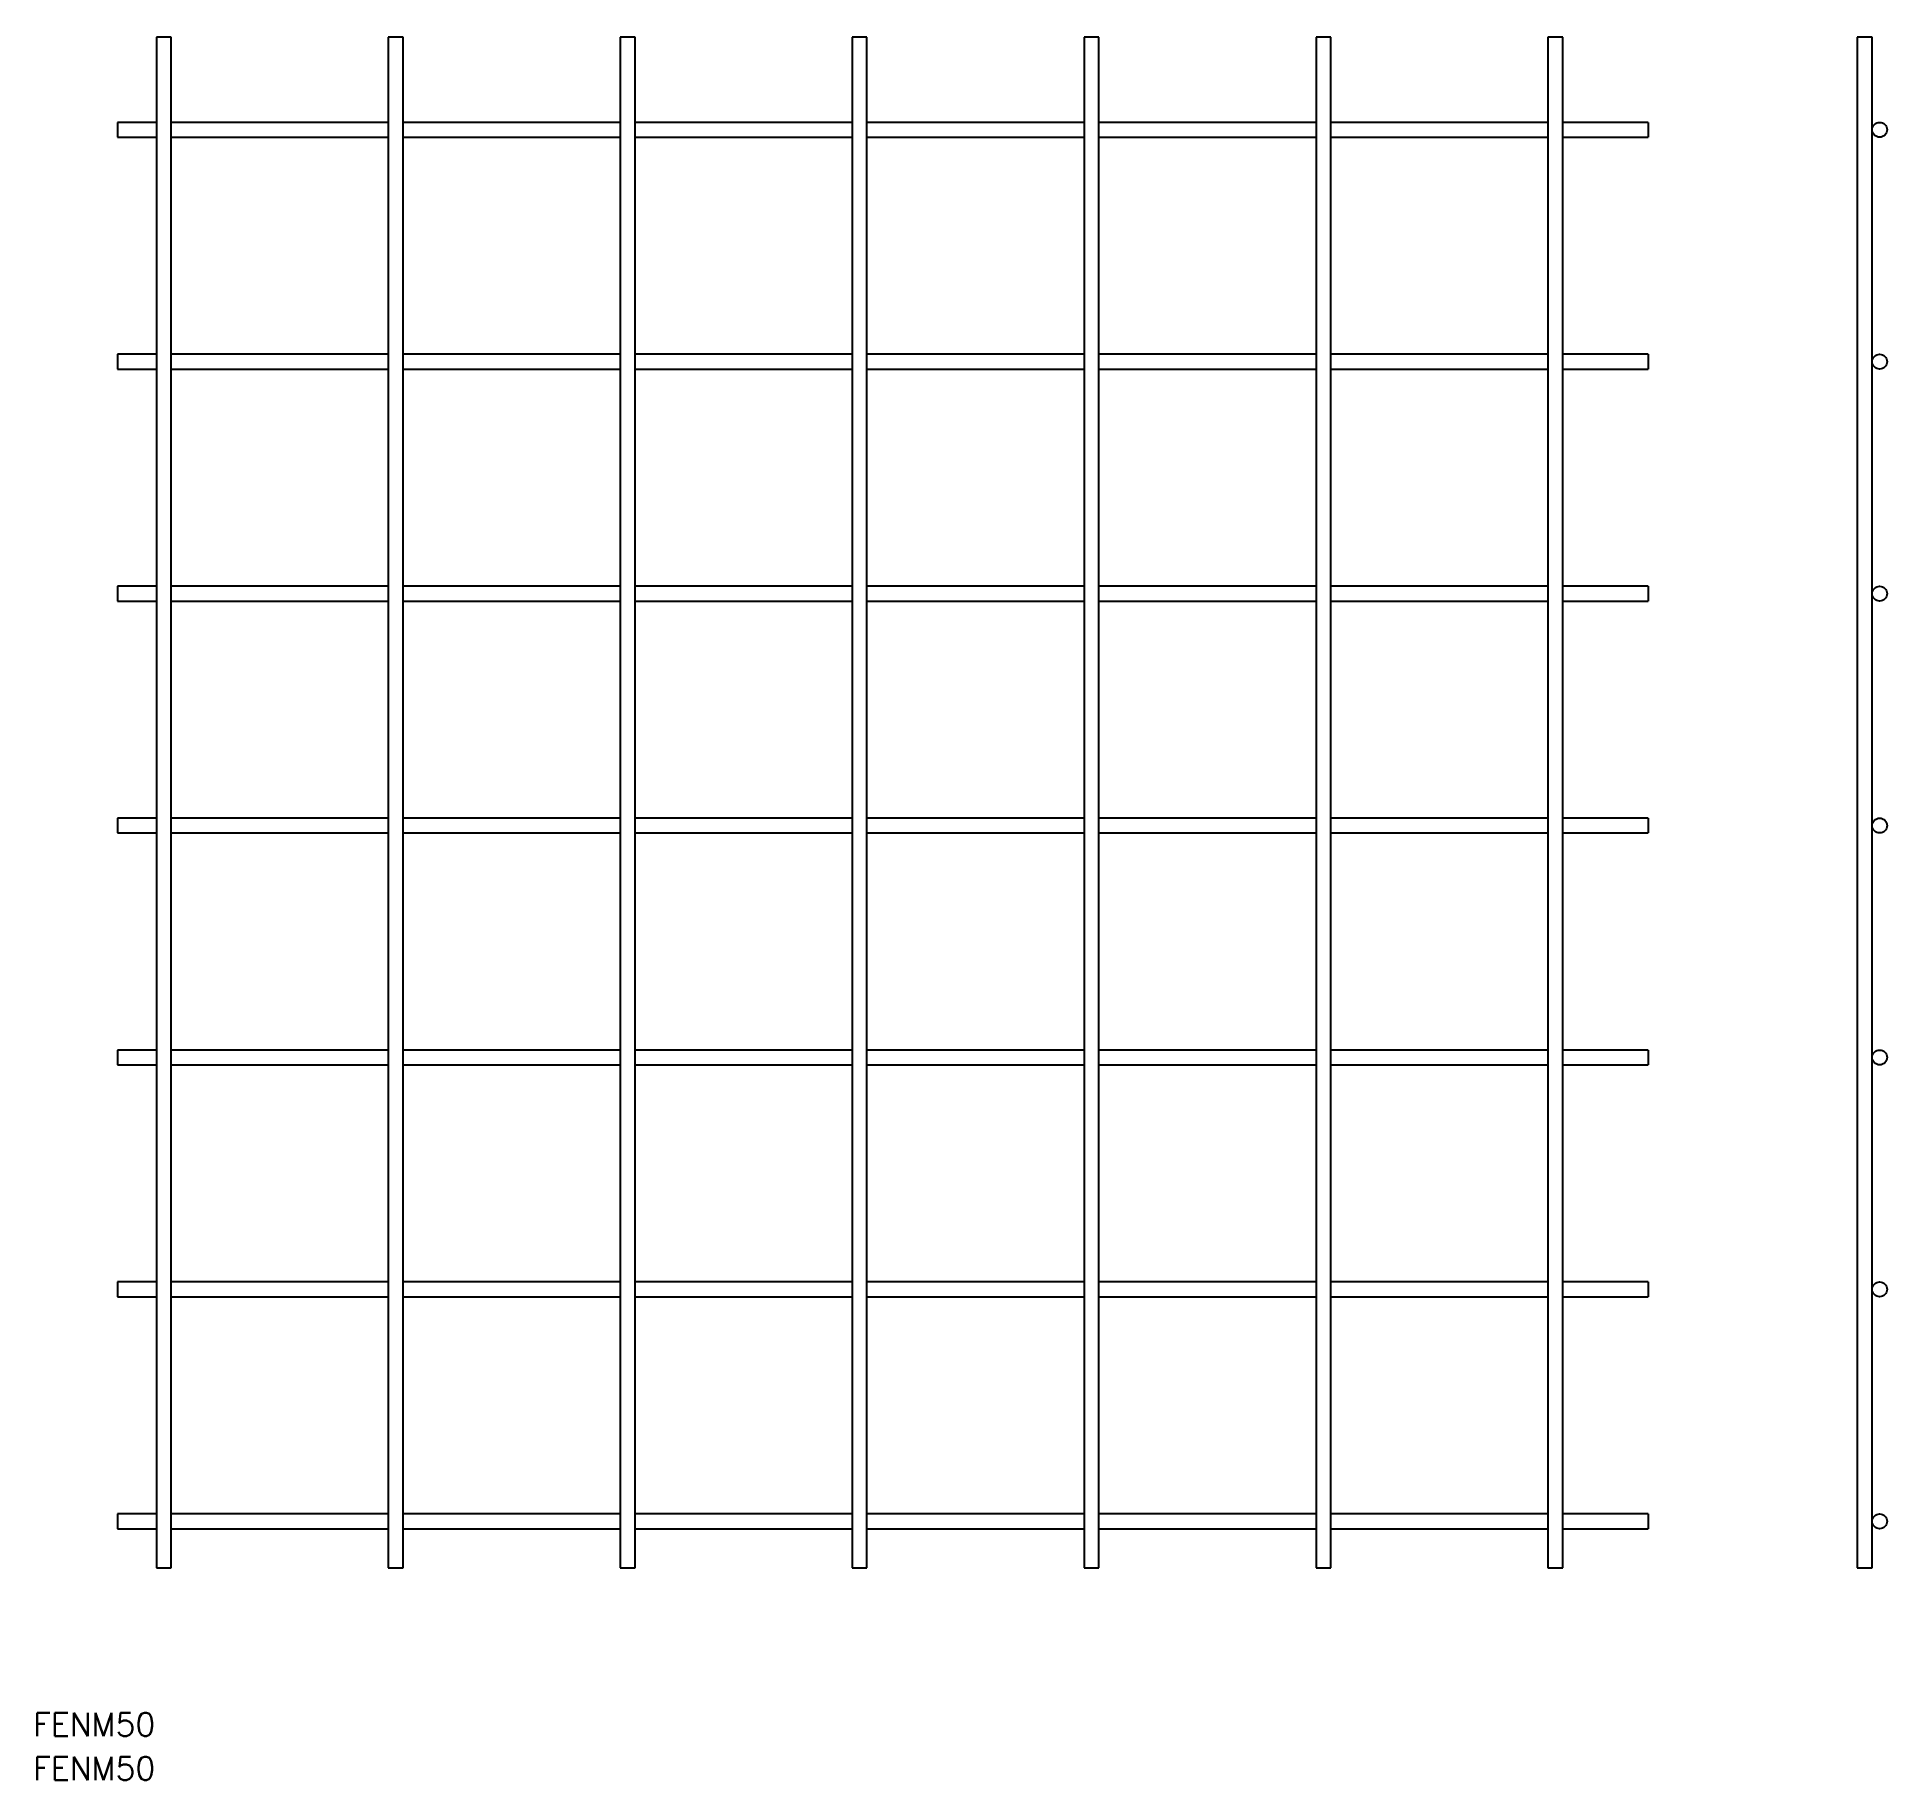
# Model space of a CAD drawing. Extents: x 4 to 403, y 5 to 380.
import ezdxf

# ---------------------------------------------------------------- set-up
doc = ezdxf.new("R2010")
doc.units = 0
doc.layers.get('0').update_dxf_attribs({"linetype": 'CONTINUOUS'})
doc.styles.get("Standard").update_dxf_attribs({"font": 'txt.shx', "bigfont": 'extfont2.shx'})

msp = doc.modelspace()

# ---------------------------------------------------------------- linework, layer by layer
at = {"color": 7, "linetype": 'CONTINUOUS'}
for p, q in [((33.13, 380.31), (29.93, 380.31)), ((29.93, 380.31), (29.93, 50.31)), ((33.13, 50.31), (33.13, 380.31)), ((83.13, 380.31), (79.93, 380.31)), ((79.93, 380.31), (79.93, 50.31)), ((83.13, 50.31), (83.13, 380.31)), ((133.13, 380.31), (129.93, 380.31)), ((129.93, 380.31), (129.93, 50.31)), ((133.13, 50.31), (133.13, 380.31)), ((183.13, 380.31), (179.93, 380.31)), ((179.93, 380.31), (179.93, 50.31)), ((183.13, 50.31), (183.13, 380.31)), ((233.13, 380.31), (229.93, 380.31)), ((229.93, 380.31), (229.93, 50.31)), ((233.13, 50.31), (233.13, 380.31)), ((283.13, 380.31), (279.93, 380.31)), ((279.93, 380.31), (279.93, 50.31)), ((283.13, 50.31), (283.13, 380.31)), ((333.13, 380.31), (329.93, 380.31)), ((329.93, 380.31), (329.93, 50.31)), ((333.13, 50.31), (333.13, 380.31)), ((399.82, 380.31), (396.62, 380.31)), ((396.62, 380.31), (396.62, 50.31)), ((399.82, 50.31), (399.82, 380.31)), ((29.93, 361.91), (21.53, 361.91)), ((21.53, 361.91), (21.53, 358.71)), ((79.93, 361.91), (33.13, 361.91)), ((129.93, 361.91), (83.13, 361.91)), ((179.93, 361.91), (133.13, 361.91)), ((229.93, 361.91), (183.13, 361.91)), ((279.93, 361.91), (233.13, 361.91)), ((329.93, 361.91), (283.13, 361.91)), ((351.53, 361.91), (333.13, 361.91)), ((351.53, 361.91), (351.53, 358.71)), ((21.53, 358.71), (29.93, 358.71)), ((33.13, 358.71), (79.93, 358.71)), ((83.13, 358.71), (129.93, 358.71)), ((133.13, 358.71), (179.93, 358.71)), ((183.13, 358.71), (229.93, 358.71)), ((233.13, 358.71), (279.93, 358.71)), ((283.13, 358.71), (329.93, 358.71)), ((333.13, 358.71), (351.53, 358.71)), ((29.93, 311.91), (21.53, 311.91)), ((21.53, 311.91), (21.53, 308.71)), ((79.93, 311.91), (33.13, 311.91)), ((129.93, 311.91), (83.13, 311.91)), ((179.93, 311.91), (133.13, 311.91)), ((229.93, 311.91), (183.13, 311.91)), ((279.93, 311.91), (233.13, 311.91)), ((329.93, 311.91), (283.13, 311.91)), ((351.53, 311.91), (333.13, 311.91)), ((351.53, 311.91), (351.53, 308.71)), ((21.53, 308.71), (29.93, 308.71)), ((33.13, 308.71), (79.93, 308.71)), ((83.13, 308.71), (129.93, 308.71)), ((133.13, 308.71), (179.93, 308.71)), ((183.13, 308.71), (229.93, 308.71)), ((233.13, 308.71), (279.93, 308.71)), ((283.13, 308.71), (329.93, 308.71)), ((333.13, 308.71), (351.53, 308.71)), ((29.93, 261.91), (21.53, 261.91)), ((21.53, 261.91), (21.53, 258.71)), ((79.93, 261.91), (33.13, 261.91)), ((129.93, 261.91), (83.13, 261.91)), ((179.93, 261.91), (133.13, 261.91)), ((229.93, 261.91), (183.13, 261.91)), ((279.93, 261.91), (233.13, 261.91)), ((329.93, 261.91), (283.13, 261.91)), ((351.53, 261.91), (333.13, 261.91)), ((351.53, 261.91), (351.53, 258.71)), ((21.53, 258.71), (29.93, 258.71)), ((33.13, 258.71), (79.93, 258.71)), ((83.13, 258.71), (129.93, 258.71)), ((133.13, 258.71), (179.93, 258.71)), ((183.13, 258.71), (229.93, 258.71)), ((233.13, 258.71), (279.93, 258.71)), ((283.13, 258.71), (329.93, 258.71)), ((333.13, 258.71), (351.53, 258.71)), ((29.93, 211.91), (21.53, 211.91)), ((21.53, 211.91), (21.53, 208.71)), ((79.93, 211.91), (33.13, 211.91)), ((129.93, 211.91), (83.13, 211.91)), ((179.93, 211.91), (133.13, 211.91)), ((229.93, 211.91), (183.13, 211.91)), ((279.93, 211.91), (233.13, 211.91)), ((329.93, 211.91), (283.13, 211.91)), ((351.53, 211.91), (333.13, 211.91)), ((351.53, 211.91), (351.53, 208.71)), ((21.53, 208.71), (29.93, 208.71)), ((33.13, 208.71), (79.93, 208.71)), ((83.13, 208.71), (129.93, 208.71)), ((133.13, 208.71), (179.93, 208.71)), ((183.13, 208.71), (229.93, 208.71)), ((233.13, 208.71), (279.93, 208.71)), ((283.13, 208.71), (329.93, 208.71)), ((333.13, 208.71), (351.53, 208.71)), ((29.93, 161.91), (21.53, 161.91)), ((21.53, 161.91), (21.53, 158.71)), ((79.93, 161.91), (33.13, 161.91)), ((129.93, 161.91), (83.13, 161.91)), ((179.93, 161.91), (133.13, 161.91)), ((229.93, 161.91), (183.13, 161.91)), ((279.93, 161.91), (233.13, 161.91)), ((329.93, 161.91), (283.13, 161.91)), ((351.53, 161.91), (333.13, 161.91)), ((351.53, 161.91), (351.53, 158.71)), ((21.53, 158.71), (29.93, 158.71)), ((33.13, 158.71), (79.93, 158.71)), ((83.13, 158.71), (129.93, 158.71)), ((133.13, 158.71), (179.93, 158.71)), ((183.13, 158.71), (229.93, 158.71)), ((233.13, 158.71), (279.93, 158.71)), ((283.13, 158.71), (329.93, 158.71)), ((333.13, 158.71), (351.53, 158.71)), ((29.93, 111.91), (21.53, 111.91)), ((21.53, 111.91), (21.53, 108.71)), ((79.93, 111.91), (33.13, 111.91)), ((129.93, 111.91), (83.13, 111.91)), ((179.93, 111.91), (133.13, 111.91)), ((229.93, 111.91), (183.13, 111.91)), ((279.93, 111.91), (233.13, 111.91)), ((329.93, 111.91), (283.13, 111.91)), ((351.53, 111.91), (333.13, 111.91)), ((351.53, 111.91), (351.53, 108.71)), ((21.53, 108.71), (29.93, 108.71)), ((33.13, 108.71), (79.93, 108.71)), ((83.13, 108.71), (129.93, 108.71)), ((133.13, 108.71), (179.93, 108.71)), ((183.13, 108.71), (229.93, 108.71)), ((233.13, 108.71), (279.93, 108.71)), ((283.13, 108.71), (329.93, 108.71)), ((333.13, 108.71), (351.53, 108.71)), ((29.93, 61.91), (21.53, 61.91)), ((21.53, 61.91), (21.53, 58.71)), ((79.93, 61.91), (33.13, 61.91)), ((129.93, 61.91), (83.13, 61.91)), ((179.93, 61.91), (133.13, 61.91)), ((229.93, 61.91), (183.13, 61.91)), ((279.93, 61.91), (233.13, 61.91)), ((329.93, 61.91), (283.13, 61.91)), ((351.53, 61.91), (333.13, 61.91)), ((351.53, 61.91), (351.53, 58.71)), ((21.53, 58.71), (29.93, 58.71)), ((33.13, 58.71), (79.93, 58.71)), ((83.13, 58.71), (129.93, 58.71)), ((133.13, 58.71), (179.93, 58.71)), ((183.13, 58.71), (229.93, 58.71)), ((233.13, 58.71), (279.93, 58.71)), ((283.13, 58.71), (329.93, 58.71)), ((333.13, 58.71), (351.53, 58.71)), ((29.93, 50.31), (33.13, 50.31)), ((79.93, 50.31), (83.13, 50.31)), ((129.93, 50.31), (133.13, 50.31)), ((179.93, 50.31), (183.13, 50.31)), ((229.93, 50.31), (233.13, 50.31)), ((279.93, 50.31), (283.13, 50.31)), ((329.93, 50.31), (333.13, 50.31)), ((396.62, 50.31), (399.82, 50.31))]:
    msp.add_line(p, q, dxfattribs=at)
for centre in [(401.42, 360.31), (401.42, 310.31), (401.42, 260.31), (401.42, 210.31), (401.42, 160.31), (401.42, 110.31), (401.42, 60.31)]:
    msp.add_circle(centre, 1.6, dxfattribs=at)

# ---------------------------------------------------------------- texts
for p in [(3.35, 14), (3.35, 4.53)]:
    msp.add_text('FENM50', height=5, dxfattribs=at).set_placement(p)

doc.saveas('drawing.dxf')
